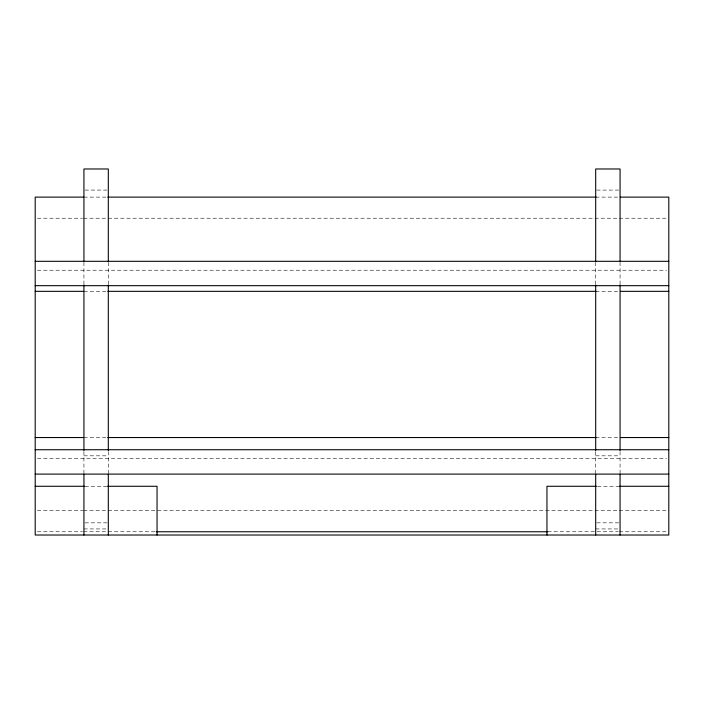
<?xml version="1.0" encoding="UTF-8"?>
<svg xmlns="http://www.w3.org/2000/svg" width="704" height="704" viewBox="0 0 704 704"><rect width="100%" height="100%" fill="white"/><g stroke="black" fill="none" stroke-linecap="round" stroke-linejoin="round"><path stroke-width="0.53" stroke-dasharray="3.52 2.64" d="M84.999 190.08L107.246 190.08M596.754 190.08L619.001 190.08M83.934 197.12L107.8 197.12M595.69 197.12L619.001 197.12M37.4 218.222L82.5 218.222M83.6 218.222L619.001 218.222M619.3 218.222L666.6 218.222M37.4 270.222L666.6 270.222M83.934 291.333L107.8 291.333M595.69 291.333L619.001 291.333M83.934 437.545L107.8 437.545M595.69 437.545L619.001 437.545M83.934 455.822L108.31 455.822M595.69 455.822L620.066 455.822M37.4 458.647L666.6 458.647M84.999 486.279L106.85 486.279M597.45 486.279L619.001 486.279M37.365 510.655L82.852 510.655M83.6 510.655L619.001 510.655M619.3 510.655L668.8 510.655M84.999 522.834L107.246 522.834M596.754 522.834L619.001 522.834M83.934 528.933L107.246 528.933M595.69 528.933L619.001 528.933M37.4 531.758L82.5 531.758M83.6 531.758L156.2 531.758M547.8 531.758L618.2 531.758M619.3 531.758L666.6 531.758M620.066 262.363L620.066 284.618M620.066 451.519L620.066 473.035M595.69 262.363L595.69 284.618M595.69 451.519L595.69 473.035M108.31 262.363L108.31 284.618M108.31 451.519L108.31 473.035M83.934 262.363L83.934 284.618M83.934 451.519L83.934 473.035"/><path stroke-width="1.06" d="M83.6 197.12L35.2 197.12L35.2 535.022L668.8 535.022L668.8 197.12L620.4 197.12M107.8 197.12L596.2 197.12M35.2 261.307L668.8 261.307M35.2 285.674L668.8 285.674M35.2 291.333L83.6 291.333M107.8 291.333L596.2 291.333M620.4 291.333L668.8 291.333M35.2 437.545L83.6 437.545M107.8 437.545L596.2 437.545M620.4 437.545L668.8 437.545M35.2 449.733L668.8 449.733M35.2 474.1L668.8 474.1M35.2 486.279L84.594 486.279M107.65 486.279L157.045 486.279L157.045 535.022M596.35 486.279L546.955 486.279L546.955 535.022M619.406 486.279L668.8 486.279M156.2 531.758L547.8 531.758M620.066 261.492L620.066 168.978L595.69 168.978L595.69 261.492M620.066 284.997L620.066 450.446M620.066 474.1L620.066 535.022M595.69 284.997L595.69 450.446M595.69 474.1L595.69 535.022M108.31 261.492L108.31 168.978L83.934 168.978L83.934 261.492M108.31 284.997L108.31 450.446M108.31 474.1L108.31 535.022M83.934 284.997L83.934 450.446M83.934 474.1L83.934 535.022"/></g></svg>
